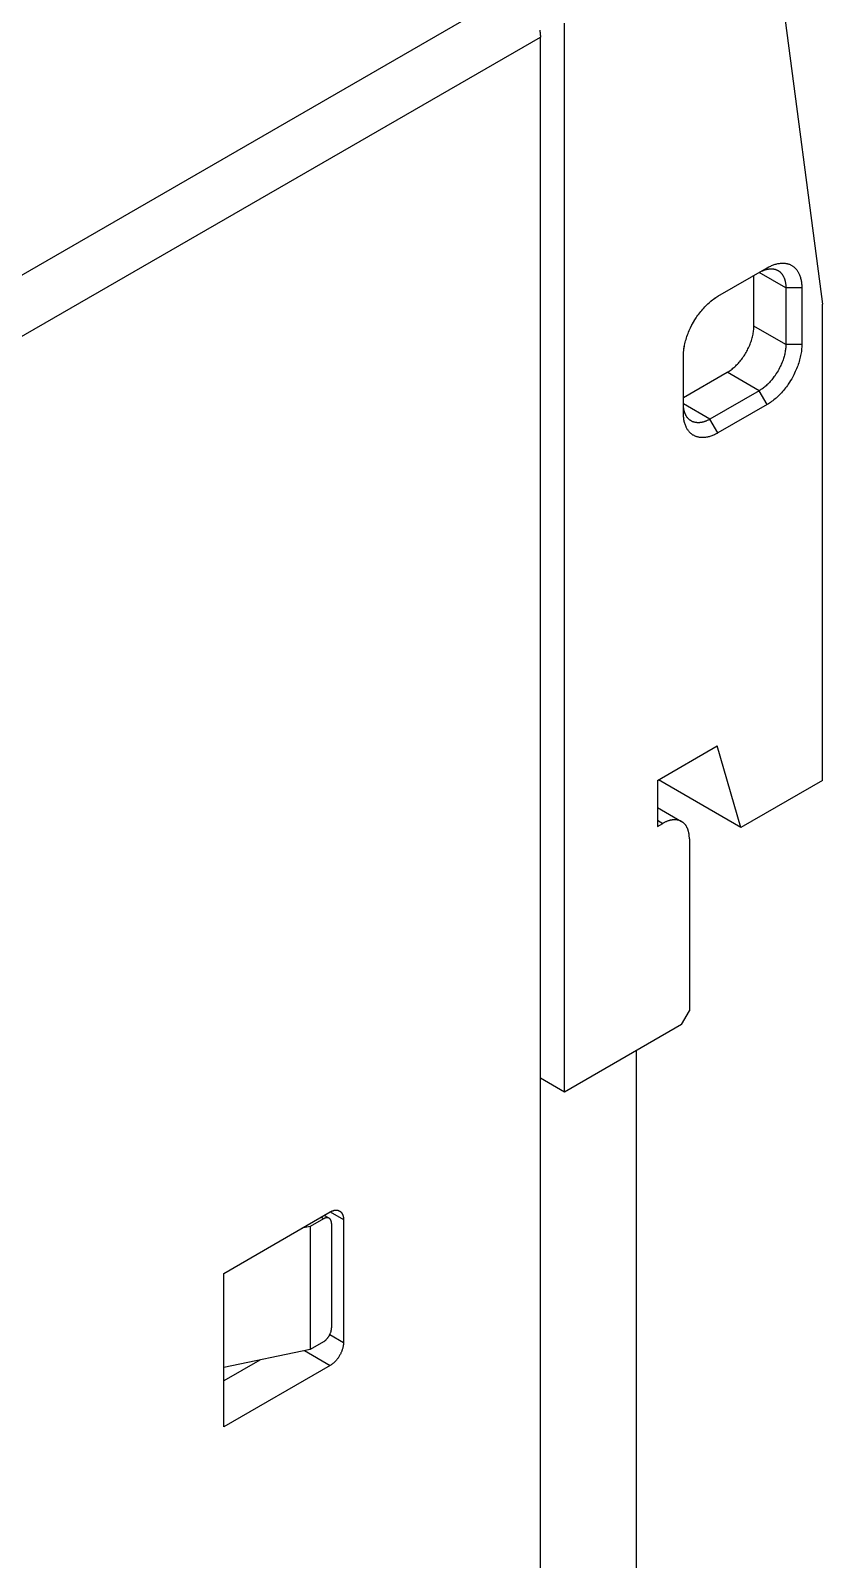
# Model space of a CAD drawing. Extents: x 0 to 420, y 0 to 297.
# Drawn here: x 247.17 to 268.22, y 146.49 to 187.13 of the extents above; entities that cross this region are included whole.
import ezdxf

# ---------------------------------------------------------------- set-up
doc = ezdxf.new("R2010")
doc.units = 0
doc.header["$LTSCALE"] = 23.1
doc.layers.add('40000_ISO', color=7, linetype='CONTINUOUS')

msp = doc.modelspace()

# ---------------------------------------------------------------- linework, layer by layer
at = {"layer": '40000_ISO', "color": 7, "linetype": 'CONTINUOUS'}
for p, q in [((266.827, 190.485), (268.218, 179.857)), ((245.873, 180.02), (260.015, 188.185)), ((246.58, 178.796), (260.723, 186.961)), ((260.723, 115.109), (260.723, 186.961)), ((261.359, 158.914), (261.359, 187.328)), ((265.442, 180.071), (266.751, 180.827)), ((266.397, 179.275), (266.397, 180.623)), ((267.246, 180.296), (266.538, 180.704)), ((267.67, 180.296), (267.246, 180.296)), ((267.246, 180.296), (267.246, 178.785)), ((267.67, 180.296), (267.67, 178.785)), ((268.218, 167.201), (268.218, 179.857)), ((267.246, 178.785), (266.397, 179.275)), ((264.523, 176.969), (264.523, 178.479)), ((267.67, 178.785), (267.246, 178.785)), ((264.523, 177.377), (265.69, 178.051)), ((266.538, 177.561), (265.69, 178.051)), ((265.23, 176.805), (264.523, 177.214)), ((266.538, 177.561), (265.23, 176.805)), ((266.751, 177.193), (266.538, 177.561)), ((265.442, 176.438), (265.23, 176.805)), ((266.751, 177.193), (265.442, 176.438)), ((263.834, 167.201), (265.425, 168.12)), ((266.053, 165.952), (265.425, 168.12)), ((263.834, 167.201), (263.834, 165.977)), ((266.053, 165.952), (263.861, 167.217)), ((268.218, 167.201), (266.053, 165.952)), ((263.834, 166.478), (264.475, 166.108)), ((263.834, 166.14), (263.975, 166.058)), ((263.834, 165.977), (263.975, 166.058)), ((264.682, 165.65), (264.682, 161.078)), ((264.47, 160.71), (264.682, 161.078)), ((264.47, 160.71), (261.359, 158.914)), ((263.268, 160.016), (263.268, 146.177)), ((261.359, 158.914), (260.723, 159.281)), ((252.308, 154.097), (255.136, 155.73)), ((255.136, 155.73), (255.49, 155.525)), ((254.606, 155.342), (254.383, 155.295)), ((254.96, 155.546), (254.606, 155.342)), ((254.606, 155.342), (254.606, 152.076)), ((254.96, 155.546), (254.889, 155.587)), ((255.11, 155.561), (254.977, 155.637)), ((255.172, 155.423), (255.172, 152.647)), ((255.49, 155.525), (255.49, 152.259)), ((252.308, 150.014), (252.308, 154.097)), ((255.126, 152.47), (255.49, 152.259)), ((254.606, 152.076), (252.308, 151.59)), ((254.451, 152.043), (255.136, 151.647)), ((254.96, 152.28), (254.606, 152.076)), ((253.268, 151.793), (252.308, 151.239)), ((255.136, 151.647), (252.308, 150.014))]:
    msp.add_line(p, q, dxfattribs=at)
for points in [[(260.706, 187.144), (260.711, 187.113), (260.715, 187.081), (260.718, 187.051), (260.721, 187.021), (260.722, 186.991), (260.723, 186.961)], [(266.751, 180.827), (266.774, 180.84), (266.797, 180.852), (266.821, 180.864), (266.845, 180.875), (266.869, 180.886), (266.892, 180.896), (266.916, 180.905), (266.939, 180.913), (266.963, 180.921), (266.987, 180.927), (267.01, 180.933), (267.033, 180.938), (267.055, 180.943), (267.078, 180.946), (267.102, 180.949), (267.12, 180.95), (267.138, 180.951), (267.156, 180.952), (267.174, 180.952), (267.192, 180.951), (267.21, 180.95), (267.227, 180.948), (267.244, 180.946), (267.261, 180.943), (267.277, 180.939), (267.294, 180.935), (267.31, 180.93), (267.326, 180.925), (267.341, 180.92), (267.357, 180.913), (267.372, 180.906), (267.386, 180.899), (267.401, 180.891), (267.415, 180.882), (267.429, 180.873), (267.442, 180.864), (267.455, 180.854), (267.468, 180.843), (267.48, 180.832), (267.492, 180.821), (267.504, 180.808), (267.515, 180.796), (267.526, 180.782), (267.537, 180.769), (267.547, 180.755), (267.557, 180.74), (267.567, 180.725), (267.576, 180.709), (267.584, 180.693), (267.593, 180.677), (267.6, 180.661), (267.609, 180.639), (267.618, 180.618), (267.626, 180.596), (267.633, 180.573), (267.639, 180.551), (267.645, 180.527), (267.65, 180.502), (267.655, 180.478), (267.659, 180.453), (267.662, 180.428), (267.665, 180.402), (267.667, 180.375), (267.669, 180.349), (267.67, 180.322), (267.67, 180.296)], [(266.538, 180.704), (266.553, 180.713), (266.568, 180.721), (266.583, 180.728), (266.599, 180.736), (266.614, 180.743), (266.63, 180.75), (266.642, 180.755), (266.655, 180.76), (266.668, 180.765), (266.681, 180.77), (266.694, 180.774), (266.707, 180.778), (266.72, 180.782), (266.733, 180.785), (266.745, 180.788), (266.758, 180.791), (266.77, 180.793), (266.783, 180.795), (266.796, 180.797), (266.809, 180.798), (266.82, 180.799), (266.832, 180.8), (266.844, 180.8), (266.856, 180.801), (266.868, 180.8), (266.88, 180.8), (266.892, 180.799), (266.903, 180.798), (266.914, 180.796), (266.925, 180.794), (266.936, 180.792), (266.947, 180.79), (266.958, 180.787), (266.969, 180.784), (266.979, 180.781), (266.99, 180.777), (267, 180.773), (267.01, 180.769), (267.019, 180.764), (267.029, 180.759), (267.038, 180.754)], [(267.038, 180.754), (267.048, 180.748), (267.057, 180.742), (267.066, 180.736), (267.075, 180.73), (267.083, 180.723), (267.091, 180.716), (267.1, 180.709), (267.108, 180.701), (267.115, 180.693), (267.123, 180.685), (267.13, 180.676), (267.138, 180.667), (267.144, 180.658), (267.151, 180.649), (267.158, 180.639), (267.164, 180.629), (267.17, 180.619), (267.176, 180.609), (267.182, 180.598), (267.187, 180.587), (267.192, 180.577), (267.197, 180.565), (267.202, 180.553), (267.207, 180.541), (267.211, 180.529), (267.215, 180.517), (267.218, 180.504), (267.222, 180.492), (267.225, 180.479), (267.228, 180.465), (267.231, 180.452), (267.234, 180.438), (267.236, 180.425), (267.238, 180.411), (267.24, 180.398), (267.242, 180.381), (267.243, 180.364), (267.244, 180.347), (267.245, 180.33), (267.245, 180.313), (267.246, 180.296)], [(265.206, 179.899), (265.235, 179.924), (265.264, 179.948), (265.294, 179.972), (265.324, 179.994), (265.353, 180.015), (265.382, 180.034), (265.412, 180.053), (265.442, 180.071)], [(265.245, 179.933), (265.258, 179.943), (265.271, 179.954), (265.284, 179.964), (265.297, 179.974), (265.311, 179.984), (265.324, 179.994), (265.336, 180.002), (265.347, 180.011), (265.359, 180.019), (265.37, 180.027), (265.382, 180.034), (265.394, 180.042), (265.406, 180.05), (265.418, 180.057), (265.43, 180.064), (265.442, 180.071)], [(264.545, 178.72), (264.549, 178.745), (264.554, 178.77), (264.563, 178.809), (264.572, 178.848), (264.582, 178.887), (264.593, 178.925), (264.605, 178.964), (264.618, 179.003), (264.632, 179.042), (264.646, 179.081), (264.662, 179.12), (264.678, 179.159), (264.695, 179.197), (264.713, 179.235), (264.732, 179.273), (264.751, 179.311), (264.772, 179.348), (264.793, 179.385), (264.814, 179.422), (264.836, 179.458), (264.859, 179.494), (264.883, 179.529), (264.907, 179.564), (264.932, 179.598), (264.957, 179.631), (264.983, 179.664), (265.009, 179.696), (265.036, 179.728), (265.064, 179.758), (265.092, 179.789), (265.119, 179.817), (265.148, 179.845), (265.177, 179.873), (265.206, 179.899), (265.226, 179.916), (265.245, 179.933)], [(264.713, 179.235), (264.738, 179.286), (264.765, 179.336), (264.793, 179.385), (264.821, 179.434), (264.852, 179.482), (264.883, 179.529)], [(265.69, 178.051), (265.716, 178.066), (265.741, 178.082), (265.766, 178.099), (265.791, 178.117), (265.816, 178.136), (265.841, 178.157), (265.865, 178.177), (265.889, 178.199), (265.914, 178.222), (265.938, 178.245), (265.961, 178.269), (265.984, 178.294), (266.007, 178.32), (266.029, 178.346), (266.051, 178.373), (266.072, 178.401), (266.093, 178.429), (266.114, 178.458), (266.134, 178.488), (266.153, 178.517), (266.172, 178.548), (266.19, 178.578), (266.207, 178.609), (266.224, 178.641), (266.24, 178.672), (266.256, 178.704), (266.271, 178.737), (266.285, 178.769), (266.298, 178.801), (266.31, 178.834), (266.322, 178.866), (266.333, 178.899), (266.343, 178.931), (266.352, 178.964), (266.361, 178.996), (266.368, 179.029), (266.375, 179.06), (266.381, 179.092), (266.386, 179.123), (266.39, 179.155), (266.393, 179.185), (266.395, 179.215), (266.397, 179.245), (266.397, 179.275)], [(264.523, 178.479), (264.524, 178.515), (264.525, 178.55), (264.528, 178.585), (264.531, 178.621), (264.535, 178.658), (264.541, 178.696), (264.547, 178.733), (264.554, 178.77)], [(264.523, 178.479), (264.523, 178.493), (264.524, 178.508), (264.524, 178.522), (264.524, 178.536), (264.525, 178.55), (264.526, 178.564), (264.527, 178.578), (264.528, 178.592), (264.529, 178.606), (264.531, 178.621), (264.533, 178.637), (264.535, 178.654), (264.537, 178.67), (264.539, 178.687), (264.542, 178.703), (264.545, 178.72)], [(267.246, 178.785), (267.245, 178.758), (267.244, 178.731), (267.242, 178.704), (267.24, 178.677), (267.236, 178.648), (267.232, 178.619), (267.227, 178.59), (267.222, 178.562), (267.215, 178.532), (267.208, 178.502), (267.2, 178.472), (267.192, 178.443), (267.183, 178.412), (267.173, 178.382), (267.162, 178.352), (267.151, 178.323), (267.139, 178.292), (267.126, 178.263), (267.113, 178.233), (267.099, 178.204), (267.08, 178.165), (267.06, 178.126), (267.038, 178.088), (267.016, 178.051), (266.993, 178.014), (266.969, 177.978), (266.95, 177.951), (266.931, 177.925), (266.912, 177.899), (266.892, 177.874), (266.872, 177.849), (266.851, 177.825), (266.83, 177.801), (266.808, 177.778), (266.787, 177.756), (266.765, 177.735), (266.743, 177.714), (266.72, 177.693), (266.698, 177.674), (266.676, 177.655), (266.653, 177.637), (266.63, 177.62), (266.607, 177.604), (266.585, 177.589), (266.562, 177.575), (266.538, 177.561)], [(267.67, 178.785), (267.669, 178.75), (267.668, 178.715), (267.665, 178.679), (267.662, 178.644), (267.658, 178.606), (267.652, 178.569), (267.646, 178.532), (267.639, 178.494), (267.63, 178.455), (267.621, 178.417), (267.611, 178.378), (267.6, 178.34), (267.588, 178.3), (267.575, 178.261), (267.561, 178.222), (267.547, 178.184), (267.531, 178.145), (267.515, 178.106), (267.498, 178.067), (267.48, 178.029), (267.455, 177.979), (267.428, 177.929), (267.401, 177.879), (267.372, 177.831), (267.341, 177.783), (267.31, 177.736), (267.286, 177.701), (267.261, 177.667), (267.236, 177.633), (267.21, 177.6), (267.184, 177.568), (267.157, 177.537), (267.129, 177.506), (267.101, 177.476), (267.074, 177.447), (267.045, 177.419), (267.016, 177.392), (266.987, 177.365), (266.958, 177.341), (266.929, 177.316), (266.899, 177.293), (266.869, 177.27), (266.84, 177.25), (266.811, 177.23), (266.781, 177.211), (266.751, 177.193)], [(264.547, 177.018), (264.545, 177.027), (264.542, 177.036), (264.54, 177.046), (264.538, 177.055), (264.536, 177.064), (264.535, 177.074), (264.533, 177.083), (264.532, 177.093), (264.53, 177.102), (264.529, 177.112), (264.528, 177.122), (264.527, 177.132), (264.526, 177.142), (264.525, 177.153), (264.525, 177.163), (264.524, 177.173), (264.524, 177.183), (264.523, 177.193), (264.523, 177.203), (264.523, 177.214)], [(265.442, 176.438), (265.419, 176.425), (265.396, 176.412), (265.372, 176.401), (265.348, 176.389), (265.324, 176.378), (265.301, 176.369), (265.277, 176.36), (265.254, 176.352), (265.23, 176.344), (265.206, 176.337), (265.183, 176.331), (265.161, 176.326), (265.138, 176.322), (265.115, 176.319), (265.091, 176.316), (265.073, 176.314), (265.055, 176.313), (265.037, 176.313), (265.019, 176.313), (265.001, 176.314), (264.983, 176.315), (264.966, 176.317), (264.949, 176.319), (264.932, 176.322), (264.916, 176.325), (264.899, 176.33), (264.883, 176.334), (264.867, 176.339), (264.852, 176.345), (264.836, 176.351), (264.821, 176.358), (264.807, 176.366), (264.792, 176.374), (264.778, 176.382), (264.764, 176.391), (264.751, 176.401), (264.738, 176.411), (264.725, 176.421), (264.713, 176.432), (264.701, 176.444), (264.689, 176.456), (264.678, 176.469), (264.667, 176.482), (264.656, 176.496), (264.646, 176.509), (264.636, 176.524), (264.626, 176.54), (264.617, 176.555), (264.609, 176.571), (264.6, 176.587), (264.593, 176.604), (264.584, 176.625), (264.575, 176.647), (264.567, 176.669), (264.56, 176.691), (264.554, 176.714), (264.548, 176.738), (264.543, 176.762), (264.538, 176.787), (264.534, 176.812), (264.531, 176.836), (264.528, 176.863), (264.526, 176.889), (264.524, 176.916), (264.523, 176.942), (264.523, 176.969)], [(264.565, 176.96), (264.564, 176.965), (264.562, 176.969), (264.56, 176.974), (264.559, 176.979), (264.557, 176.984), (264.555, 176.989), (264.554, 176.993), (264.552, 176.998), (264.551, 177.003), (264.55, 177.008), (264.548, 177.013), (264.547, 177.018)], [(264.73, 176.756), (264.724, 176.76), (264.717, 176.764), (264.711, 176.768), (264.705, 176.772), (264.699, 176.777), (264.692, 176.781), (264.686, 176.786), (264.681, 176.791), (264.675, 176.796), (264.669, 176.801), (264.664, 176.806), (264.658, 176.812), (264.653, 176.818), (264.647, 176.823), (264.642, 176.829), (264.637, 176.835), (264.632, 176.841), (264.627, 176.848), (264.622, 176.854), (264.618, 176.86), (264.613, 176.867), (264.608, 176.874), (264.604, 176.881), (264.6, 176.888), (264.596, 176.896), (264.591, 176.903), (264.588, 176.91), (264.584, 176.918), (264.58, 176.925), (264.577, 176.933), (264.573, 176.942), (264.569, 176.951), (264.565, 176.96)], [(265.23, 176.805), (265.215, 176.797), (265.201, 176.789), (265.185, 176.781), (265.17, 176.774), (265.155, 176.766), (265.139, 176.76), (265.126, 176.754), (265.114, 176.749), (265.101, 176.744), (265.088, 176.74), (265.075, 176.736), (265.062, 176.732), (265.048, 176.728), (265.036, 176.725), (265.023, 176.722), (265.011, 176.719), (264.998, 176.717), (264.986, 176.715), (264.973, 176.713), (264.96, 176.711), (264.948, 176.71), (264.936, 176.71), (264.924, 176.709), (264.913, 176.709), (264.901, 176.709), (264.889, 176.71), (264.877, 176.711), (264.866, 176.712), (264.854, 176.713), (264.843, 176.715), (264.832, 176.717), (264.821, 176.72), (264.811, 176.723), (264.8, 176.726), (264.789, 176.729), (264.779, 176.733), (264.769, 176.737), (264.759, 176.741), (264.749, 176.746), (264.74, 176.751), (264.73, 176.756)], [(264.475, 166.108), (264.466, 166.113), (264.457, 166.118), (264.448, 166.122), (264.438, 166.126), (264.428, 166.13), (264.419, 166.134), (264.409, 166.137), (264.399, 166.14), (264.388, 166.143), (264.378, 166.145), (264.368, 166.148), (264.357, 166.149), (264.347, 166.151), (264.335, 166.152), (264.324, 166.153), (264.313, 166.154), (264.302, 166.155), (264.291, 166.155), (264.28, 166.155), (264.269, 166.154), (264.255, 166.153), (264.242, 166.152), (264.228, 166.15), (264.215, 166.148), (264.201, 166.146), (264.188, 166.143), (264.174, 166.14), (264.16, 166.137), (264.146, 166.133), (264.132, 166.128), (264.117, 166.124), (264.103, 166.119), (264.09, 166.114), (264.076, 166.108), (264.061, 166.102), (264.046, 166.095), (264.032, 166.088), (264.017, 166.081), (264.003, 166.074), (263.989, 166.066), (263.975, 166.058)], [(264.682, 165.65), (264.682, 165.666), (264.682, 165.682), (264.681, 165.698), (264.68, 165.714), (264.679, 165.73), (264.677, 165.746), (264.675, 165.762), (264.673, 165.777), (264.671, 165.791), (264.668, 165.806), (264.665, 165.82), (264.661, 165.835), (264.658, 165.849), (264.654, 165.864), (264.65, 165.875), (264.646, 165.886), (264.642, 165.898), (264.638, 165.909), (264.634, 165.92), (264.629, 165.931), (264.624, 165.942), (264.618, 165.952), (264.613, 165.962), (264.608, 165.972), (264.602, 165.981), (264.596, 165.991), (264.59, 166), (264.584, 166.009), (264.577, 166.018), (264.57, 166.027), (264.563, 166.035), (264.556, 166.043), (264.549, 166.05), (264.542, 166.058), (264.534, 166.065), (264.526, 166.072), (264.518, 166.079), (264.51, 166.085), (264.501, 166.091), (264.493, 166.097), (264.484, 166.103), (264.475, 166.108)], [(255.136, 155.73), (255.144, 155.734), (255.151, 155.738), (255.159, 155.742), (255.166, 155.745), (255.174, 155.749), (255.182, 155.753), (255.19, 155.756), (255.198, 155.759), (255.204, 155.761), (255.211, 155.763), (255.217, 155.765), (255.224, 155.767), (255.23, 155.769), (255.237, 155.771), (255.244, 155.772), (255.251, 155.774), (255.257, 155.775), (255.263, 155.776), (255.27, 155.776), (255.276, 155.777), (255.282, 155.777), (255.288, 155.778), (255.294, 155.778), (255.301, 155.778), (255.307, 155.777), (255.313, 155.777), (255.319, 155.776), (255.325, 155.776), (255.33, 155.775), (255.336, 155.774), (255.342, 155.772), (255.347, 155.771), (255.353, 155.769), (255.358, 155.767), (255.364, 155.765), (255.368, 155.763), (255.373, 155.761), (255.377, 155.759), (255.382, 155.757), (255.386, 155.754)], [(255.386, 155.754), (255.391, 155.752), (255.395, 155.749), (255.399, 155.746), (255.403, 155.743), (255.407, 155.74), (255.412, 155.736), (255.416, 155.733), (255.42, 155.729), (255.424, 155.725), (255.428, 155.72), (255.432, 155.716), (255.436, 155.712), (255.439, 155.707), (255.443, 155.702), (255.446, 155.697), (255.449, 155.692), (255.453, 155.687), (255.456, 155.681), (255.459, 155.676), (255.461, 155.67), (255.464, 155.664), (255.466, 155.659), (255.469, 155.653), (255.471, 155.646), (255.473, 155.64), (255.475, 155.633), (255.477, 155.627), (255.479, 155.62), (255.481, 155.613), (255.482, 155.607), (255.483, 155.6), (255.485, 155.593), (255.486, 155.586), (255.487, 155.578), (255.488, 155.571), (255.488, 155.563), (255.489, 155.556), (255.489, 155.548), (255.49, 155.541), (255.49, 155.533), (255.49, 155.525)], [(255.11, 155.561), (255.107, 155.562), (255.104, 155.564), (255.1, 155.565), (255.097, 155.567), (255.094, 155.568), (255.091, 155.569), (255.087, 155.57), (255.084, 155.571), (255.081, 155.572), (255.077, 155.573), (255.074, 155.573), (255.071, 155.574), (255.068, 155.574), (255.064, 155.574), (255.061, 155.575), (255.057, 155.575), (255.054, 155.575), (255.051, 155.575), (255.047, 155.575), (255.044, 155.574), (255.041, 155.574), (255.037, 155.574), (255.033, 155.573), (255.029, 155.572), (255.025, 155.572), (255.021, 155.571), (255.017, 155.57), (255.013, 155.569), (255.009, 155.568), (255.005, 155.566), (255.001, 155.565), (254.997, 155.564), (254.992, 155.562), (254.988, 155.56), (254.984, 155.558), (254.98, 155.556), (254.976, 155.554), (254.972, 155.552), (254.968, 155.55), (254.964, 155.548), (254.96, 155.546)], [(255.172, 155.423), (255.172, 155.428), (255.172, 155.433), (255.171, 155.437), (255.171, 155.442), (255.171, 155.446), (255.17, 155.451), (255.17, 155.455), (255.169, 155.46), (255.168, 155.464), (255.168, 155.469), (255.167, 155.473), (255.166, 155.477), (255.165, 155.481), (255.164, 155.485), (255.163, 155.489), (255.162, 155.493), (255.16, 155.496), (255.159, 155.5), (255.157, 155.504), (255.156, 155.508), (255.154, 155.511), (255.153, 155.514), (255.151, 155.517), (255.149, 155.52), (255.148, 155.523), (255.146, 155.525), (255.144, 155.528), (255.142, 155.531), (255.14, 155.534), (255.138, 155.536), (255.136, 155.539), (255.134, 155.541), (255.132, 155.543), (255.13, 155.546), (255.127, 155.548), (255.125, 155.55), (255.122, 155.552), (255.12, 155.554), (255.117, 155.556), (255.115, 155.557), (255.112, 155.559), (255.11, 155.561)], [(254.96, 152.28), (254.967, 152.284), (254.974, 152.289), (254.981, 152.293), (254.988, 152.298), (254.994, 152.303), (255.001, 152.309), (255.009, 152.315), (255.017, 152.323), (255.025, 152.33), (255.033, 152.338), (255.041, 152.345), (255.049, 152.354), (255.056, 152.362), (255.063, 152.371), (255.071, 152.38), (255.077, 152.389), (255.084, 152.399), (255.091, 152.408), (255.097, 152.418), (255.104, 152.428), (255.11, 152.438), (255.115, 152.448), (255.121, 152.459), (255.126, 152.469), (255.131, 152.48), (255.136, 152.491), (255.14, 152.501), (255.145, 152.512), (255.149, 152.523), (255.152, 152.533), (255.156, 152.544), (255.159, 152.555), (255.161, 152.565), (255.164, 152.576), (255.166, 152.586), (255.168, 152.597), (255.169, 152.605), (255.17, 152.614), (255.171, 152.622), (255.171, 152.631), (255.172, 152.639), (255.172, 152.647)], [(255.49, 152.259), (255.49, 152.245), (255.489, 152.23), (255.488, 152.215), (255.486, 152.2), (255.485, 152.185), (255.482, 152.17), (255.479, 152.154), (255.476, 152.138), (255.473, 152.123), (255.469, 152.108), (255.464, 152.091), (255.459, 152.075), (255.454, 152.059), (255.448, 152.044), (255.443, 152.028), (255.436, 152.012), (255.429, 151.996), (255.422, 151.98), (255.415, 151.965), (255.407, 151.949), (255.397, 151.93), (255.386, 151.911), (255.375, 151.892), (255.364, 151.874), (255.354, 151.859), (255.344, 151.845), (255.334, 151.831), (255.324, 151.817), (255.313, 151.804), (255.303, 151.791), (255.292, 151.778), (255.28, 151.766), (255.269, 151.754), (255.257, 151.742), (255.246, 151.73), (255.234, 151.72), (255.222, 151.709), (255.21, 151.699), (255.198, 151.689), (255.186, 151.68), (255.174, 151.671), (255.162, 151.663), (255.149, 151.655), (255.136, 151.647)]]:
    msp.add_lwpolyline(points, dxfattribs=at)

doc.saveas('drawing.dxf')
